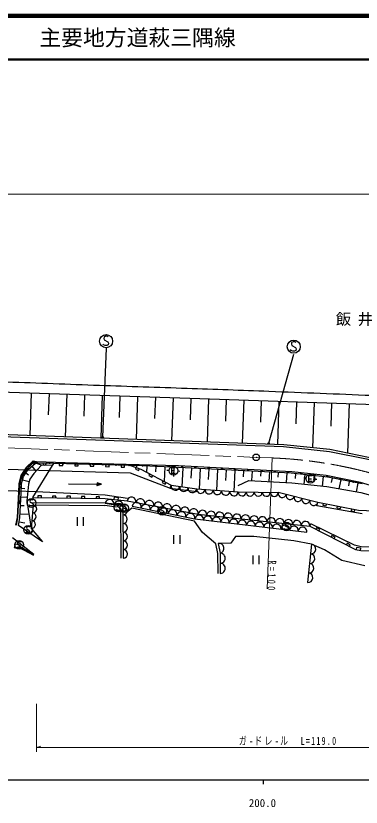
# Model space of a CAD drawing. Units: millimetres, scale not verified. Extents: x 40000 to 680000, y 20000 to 380000.
# Drawn here: x 211355 to 290458, y 198715 to 380000 of the extents above; entities that cross this region are included whole.
import ezdxf
from ezdxf.enums import TextEntityAlignment as Align

# ---------------------------------------------------------------- set-up
doc = ezdxf.new("R2010")
doc.units = ezdxf.units.MM
doc.header["$LTSCALE"] = 1000
doc.linetypes.add('CHAIN', pattern=[18.5, 12, -1.5, 3.5, -1.5])
for name, color, linetype, lineweight in [('M-BGD', 7, 'Continuous', 25), ('M-BMK', 2, 'CHAIN', 13), ('M-BMK-SRVR', 3, 'Continuous', 25), ('M-STR-HTXT', 7, 'Continuous', 13), ('M-STR-STRC', 7, 'Continuous', 25), ('M-TTL', 2, 'Continuous', 140), ('M-TTL-BAND', 7, 'Continuous', 25), ('M-TTL-LINE', 7, 'Continuous', 50)]:
    doc.layers.add(name, color=color, linetype=linetype, lineweight=lineweight)
doc.layers.add('M-BMK-HTXT', color=7, linetype='Continuous')
doc.layers.add('M-TTL-TXT', color=7, linetype='Continuous')
doc.styles.add('ＭＳ ゴシック', font='')
doc.styles.get('ＭＳ ゴシック').set_extended_font_data('MS Gothic')

msp = doc.modelspace()

# ---------------------------------------------------------------- linework, layer by layer
at = {"layer": 'M-BGD'}
for p, q in [((214896, 293619), (214564, 283815)), ((218956, 293481), (218790, 288575)), ((223017, 293343), (222684, 283524)), ((227077, 293206), (226911, 288292)), ((231138, 293068), (230804, 283233)), ((235198, 292930), (235031, 288009)), ((239259, 292793), (238925, 282942)), ((243319, 292655), (243152, 287726)), ((247380, 292517), (247045, 282651)), ((251440, 292380), (251273, 287443)), ((255485, 292245), (255162, 282360)), ((259514, 292114), (259353, 287165)), ((263544, 291982), (263220, 282071)), ((267573, 291851), (267411, 286889)), ((271603, 291719), (271278, 281783)), ((275632, 291588), (275467, 286524)), ((279662, 291456), (279322, 281038)), ((283691, 291324), (283516, 285966)), ((287720, 291193), (287349, 279802)), ((214157, 276065), (215883, 277548)), ((215220, 277599), (215419, 277823)), ((215883, 277548), (215316, 278079)), ((216102, 277851), (215802, 277863)), ((217213, 277051), (215883, 277548)), ((219947, 277435), (215883, 277548)), ((219947, 277435), (219705, 277003)), ((237654, 276988), (219947, 277435)), ((201946, 276441), (218989, 275805)), ((213093, 274503), (214157, 276065)), ((215020, 276807), (215967, 275705)), ((219705, 277003), (215136, 269644)), ((217213, 277051), (215448, 275145)), ((219705, 277003), (217213, 277051)), ((218989, 275805), (237560, 275312)), ((240350, 276918), (237654, 276988)), ((239002, 276953), (238996, 276718)), ((248595, 276533), (240350, 276918)), ((241381, 276870), (241312, 275406)), ((243442, 276774), (243385, 275561)), ((245503, 276678), (245345, 273289)), ((246442, 275844), (245942, 275864)), ((247041, 275805), (247721, 275805)), ((247564, 276581), (247466, 274488)), ((248439, 275741), (248938, 275709)), ((274397, 275255), (248595, 276533)), ((249587, 276484), (249370, 272106)), ((251572, 276386), (251459, 274104)), ((253557, 276287), (253323, 271576)), ((255541, 276189), (255424, 273812)), ((257526, 276091), (257288, 271294)), ((259511, 275992), (259391, 273572)), ((261496, 275894), (261254, 271011)), ((263481, 275796), (263410, 274363)), ((265465, 275697), (265359, 273545)), ((267450, 275599), (267397, 274515)), ((212686, 272868), (213093, 274503)), ((213625, 275284), (214275, 274841)), ((214568, 273890), (214246, 272718)), ((215448, 275145), (214568, 273890)), ((237560, 275312), (246680, 271762)), ((269435, 275500), (269327, 273317)), ((271420, 275402), (271365, 274303)), ((273405, 275304), (273295, 273090)), ((282841, 274311), (274397, 275255)), ((275453, 275137), (275330, 274043)), ((277564, 274901), (277321, 272726)), ((277827, 274065), (277330, 274116)), ((278422, 273965), (279102, 273965)), ((279675, 274665), (279554, 273584)), ((279818, 273872), (280315, 273826)), ((281786, 274429), (281546, 272281)), ((290649, 272752), (282841, 274311)), ((283817, 274116), (283609, 273072)), ((212550, 270742), (212686, 272868)), ((212889, 273685), (214408, 273308)), ((214246, 272718), (213906, 268928)), ((223420, 272813), (230943, 272685)), ((246680, 271762), (246929, 272458)), ((246929, 272458), (252783, 271615)), ((285769, 273726), (285360, 271676)), ((287721, 273337), (287521, 272331)), ((289673, 272947), (289280, 270975)), ((215904, 270920), (204624, 271316)), ((212280, 264962), (212550, 270742)), ((212618, 271805), (213387, 271756)), ((231827, 270205), (215904, 270920)), ((236943, 269402), (231827, 270205)), ((246680, 271762), (252827, 270997)), ((280511, 268516), (271480, 270805)), ((212139, 268489), (212147, 268789)), ((212505, 269779), (213976, 269710)), ((213906, 268928), (214874, 262584)), ((231817, 268326), (214942, 268397)), ((215136, 269644), (231786, 269419)), ((231786, 269419), (236842, 268902)), ((236169, 267875), (231817, 268326)), ((236842, 268902), (253126, 265840)), ((280273, 267771), (280511, 268516)), ((212415, 267852), (213249, 267813)), ((215326, 267946), (214874, 262584)), ((215326, 267946), (231684, 267859)), ((234390, 267464), (231734, 267833)), ((235471, 255765), (235386, 267215)), ((237928, 267187), (236564, 266067)), ((252260, 264260), (237928, 267187)), ((238028, 267677), (252360, 264750)), ((290674, 265881), (280273, 267771)), ((211941, 263219), (212280, 264962)), ((212325, 265926), (214379, 265829)), ((225372, 265136), (225372, 263136)), ((226892, 263136), (226892, 265136)), ((252360, 264750), (278017, 261737)), ((253126, 265840), (278688, 263089)), ((217479, 259476), (211941, 263219)), ((212110, 264091), (213416, 263837)), ((254094, 261652), (252260, 264260)), ((278688, 263089), (278955, 263587)), ((278688, 263089), (289171, 257736)), ((288948, 258751), (278955, 263587)), ((212864, 262595), (212989, 262780)), ((214710, 261347), (215246, 262141)), ((214874, 262584), (217479, 259476)), ((257199, 259010), (254094, 261652)), ((210561, 260513), (215490, 256676)), ((216556, 260099), (216645, 260232)), ((247460, 261011), (247459, 259011)), ((248979, 259010), (248980, 261010)), ((212001, 258285), (215371, 256456)), ((212120, 258505), (215490, 256676)), ((260571, 259182), (257688, 259112)), ((279097, 258935), (278173, 250199)), ((282066, 257693), (279097, 258935)), ((286063, 255203), (282066, 257693)), ((290453, 258365), (288948, 258751)), ((289171, 257736), (290395, 257509)), ((265604, 256370), (265604, 254370)), ((267124, 254369), (267124, 256369)), ((291265, 253979), (286063, 255203))]:
    msp.add_line(p, q, dxfattribs=at)
for points in [[(66607, 297167), (90687, 297778), (122463, 296976), (200685, 294101), (253470, 292311), (293765, 290996)], [(272700, 281231), (190712, 284170), (176206, 285021)], [(272718, 281731), (190736, 284669), (176235, 285520)], [(316108, 269687), (315147, 269506), (312248, 271043), (309974, 272148), (306769, 273551), (303023, 275016), (299243, 276359), (295411, 277471), (292028, 278352), (283186, 280129), (272666, 281234)], [(316015, 270178), (315227, 270029), (312467, 271492), (310184, 272602), (306960, 274013), (303198, 275485), (299397, 276835), (295537, 277955), (292140, 278839), (283262, 280624), (272718, 281731)], [(215316, 278079), (213720, 276493), (212474, 274687), (212078, 272880), (211965, 270845), (211676, 265056), (211303, 263347)], [(215386, 278008), (213797, 276429), (212567, 274647), (212177, 272866), (212065, 270840), (211775, 265043), (211401, 263325)], [(212147, 268789), (212229, 271800), (212522, 273720), (213338, 275480), (215220, 277599)], [(215419, 277823), (215472, 277883), (215513, 277913), (215575, 277938), (215624, 277948), (215674, 277944), (215739, 277927), (215783, 277901), (215805, 277881)], [(215493, 277626), (215494, 277665), (215517, 277725), (215549, 277773), (215600, 277821), (215652, 277849), (215722, 277867), (215802, 277863)], [(330771, 256399), (326915, 257563), (319442, 260396), (312412, 264173), (305314, 267781), (297950, 270812), (290309, 273092), (282442, 274671), (274568, 275570), (248602, 276883), (236608, 277237), (222638, 277591), (216102, 277851)], [(221317, 277401), (221307, 277001), (222107, 276981), (222117, 277380)], [(224859, 277311), (224849, 276911), (225649, 276891), (225659, 277291)], [(228401, 277222), (228390, 276822), (229190, 276802), (229200, 277202)], [(231942, 277132), (231932, 276733), (232732, 276712), (232742, 277112)], [(235484, 277043), (235473, 276643), (236273, 276623), (236283, 277023)], [(237654, 276988), (239964, 276113), (246929, 272458)], [(238891, 276520), (238749, 276146), (239498, 275862), (239639, 276236)], [(247841, 276445), (247041, 276445), (247041, 275245), (247841, 275245)], [(241999, 275045), (241813, 274691), (242521, 274319), (242707, 274674)], [(279222, 274605), (278422, 274605), (278422, 273405), (279222, 273405)], [(245050, 273444), (244864, 273090), (245572, 272718), (245758, 273073)], [(262281, 272435), (264728, 273581), (274560, 273018), (282610, 272169), (290402, 270774), (297703, 268810), (304141, 266211), (311851, 262269), (316869, 259972)], [(252783, 271615), (262276, 270938), (271480, 270805)], [(212381, 268182), (212341, 268184), (212282, 268205), (212232, 268236), (212184, 268288), (212155, 268339), (212137, 268409), (212139, 268489)], [(217201, 269616), (217206, 270016), (216406, 270026), (216401, 269626)], [(220531, 269571), (220536, 269971), (219737, 269982), (219731, 269582)], [(223861, 269526), (223866, 269926), (223067, 269937), (223061, 269537)], [(227191, 269481), (227197, 269881), (226397, 269892), (226391, 269492)], [(230521, 269436), (230527, 269836), (229727, 269847), (229721, 269447)], [(231817, 268326), (235883, 267638), (235971, 255769)], [(234811, 269109), (234862, 269607), (233867, 269709), (233817, 269211)], [(300110, 266557), (299114, 266322), (289832, 266706), (280511, 268516)], [(281738, 268277), (281662, 267885), (282448, 267732), (282524, 268125)], [(284979, 267648), (284903, 267255), (285688, 267103), (285765, 267496)], [(288220, 267019), (288144, 266626), (288929, 266473), (289006, 266866)], [(280791, 262015), (280973, 262371), (280260, 262735), (280079, 262379)], [(279097, 258935), (275059, 259744), (265842, 260706), (261678, 260701), (260571, 259182)], [(284285, 260231), (284467, 260587), (283755, 260951), (283573, 260595)], [(306856, 258656), (306137, 259447), (300061, 258082), (290453, 258365)], [(257669, 252275), (257650, 256852), (257199, 259010)], [(257688, 259112), (258150, 256904), (258169, 252277)], [(287780, 258446), (287962, 258802), (287249, 259166), (287067, 258810)], [(290275, 257531), (290366, 258023), (289383, 258205), (289291, 257713)], [(290395, 257509), (300208, 257197), (307355, 258766)]]:
    msp.add_lwpolyline(points, dxfattribs=at)
for points in [[(230943, 272685), (229949, 273022), (229938, 272382)], [(230823, 272687), (229988, 272961), (229979, 272441)], [(230703, 272689), (230027, 272900), (230020, 272500)], [(230583, 272691), (230066, 272840), (230061, 272560)], [(230463, 272693), (230105, 272779), (230102, 272619)], [(230303, 272695), (230144, 272718), (230143, 272678)], [(211879, 257917), (211021, 258151), (211264, 259041), (212122, 258807)]]:
    msp.add_lwpolyline(points, close=True, dxfattribs=at)
for centre, radius in [((215332, 277499), 150), ((215332, 277499), 90), ((215332, 277499), 30), ((216096, 277702), 150), ((216096, 277702), 90), ((216096, 277702), 30), ((219129, 277581), 150), ((219129, 277581), 90), ((219129, 277581), 30), ((222161, 277460), 150), ((222161, 277460), 90), ((222161, 277460), 30), ((225197, 277376), 150), ((225197, 277376), 90), ((225197, 277376), 30), ((228231, 277299), 150), ((228231, 277299), 90), ((231265, 277223), 150), ((228231, 277299), 30), ((231265, 277223), 90), ((231265, 277223), 30), ((234299, 277146), 150), ((234299, 277146), 90), ((234299, 277146), 30), ((237332, 277066), 150), ((237332, 277066), 90), ((237332, 277066), 30), ((240366, 276976), 150), ((240366, 276976), 90), ((240366, 276976), 30), ((243399, 276886), 150), ((243399, 276886), 90), ((243399, 276886), 30), ((246433, 276797), 150), ((246433, 276797), 90), ((246433, 276797), 30), ((247441, 275805), 1000), ((249463, 276689), 150), ((249463, 276689), 90), ((249463, 276689), 30), ((252494, 276536), 150), ((252494, 276536), 90), ((252494, 276536), 30), ((255525, 276382), 150), ((255525, 276382), 90), ((255525, 276382), 30), ((258556, 276229), 150), ((258556, 276229), 90), ((258556, 276229), 30), ((261587, 276076), 150), ((261587, 276076), 90), ((261587, 276076), 30), ((264618, 275923), 150), ((264618, 275923), 90), ((264618, 275923), 30), ((267649, 275769), 150), ((267649, 275769), 90), ((267649, 275769), 30), ((270680, 275616), 150), ((270680, 275616), 90), ((270680, 275616), 30), ((273711, 275463), 150), ((213302, 275046), 150), ((213302, 275046), 90), ((213302, 275046), 30), ((273711, 275463), 90), ((273711, 275463), 30), ((276722, 275173), 150), ((276722, 275173), 90), ((276722, 275173), 30), ((278822, 273965), 1000), ((279737, 274829), 150), ((279737, 274829), 90), ((279737, 274829), 30), ((282736, 274459), 150), ((282736, 274459), 90), ((282736, 274459), 30), ((285711, 273862), 150), ((285711, 273862), 90), ((285711, 273862), 30), ((212412, 272005), 150), ((212412, 272005), 90), ((212412, 272005), 30), ((288687, 273264), 150), ((288687, 273264), 90), ((288687, 273264), 30), ((212297, 268785), 150), ((212297, 268785), 90), ((212297, 268785), 30)]:
    msp.add_circle(centre, radius, dxfattribs=at)
for centre, radius, start, end in [((217915, 277492), 400, 178.40583, 358.40583), ((247905, 272317), 986, 171.80179, 351.80179), ((249856, 272036), 986, 171.80179, 351.80179), ((251807, 271755), 986, 171.80179, 351.80179), ((253732, 271547), 952, 175.92583, 355.92583), ((255631, 271412), 952, 175.92583, 355.92583), ((257529, 271277), 952, 175.92583, 355.92583), ((259428, 271141), 952, 175.92583, 355.92583), ((261326, 271006), 952, 175.92583, 355.92583), ((263196, 270925), 920, 179.17053, 359.17053), ((265037, 270898), 920, 179.17053, 359.17053), ((266878, 270872), 920, 179.17053, 359.17053), ((268719, 270845), 920, 179.17053, 359.17053), ((270560, 270819), 920, 179.17053, 359.17053), ((272383, 270576), 932, 165.77455, 345.77455), ((274189, 270118), 932, 165.77455, 345.77455), ((232834, 268154), 1031, 350.39295, 170.39295), ((234867, 267810), 1031, 350.39295, 170.39295), ((237860, 268710), 1036, 349.35226, 169.35226), ((239052, 267468), 1045, 348.45718, 168.45718), ((239895, 268328), 1036, 349.35226, 169.35226), ((241931, 267945), 1036, 349.35226, 169.35226), ((243966, 267562), 1036, 349.35226, 169.35226), ((275995, 269661), 932, 165.77455, 345.77455), ((277802, 269203), 932, 165.77455, 345.77455), ((279608, 268745), 932, 165.77455, 345.77455), ((215251, 267053), 897, 265.18115, 85.18115), ((235890, 266649), 989, 270.42282, 90.42282), ((241099, 267050), 1045, 348.45718, 168.45718), ((243146, 266632), 1045, 348.45718, 168.45718), ((245194, 266214), 1045, 348.45718, 168.45718), ((246002, 267180), 1036, 349.35226, 169.35226), ((247241, 265796), 1045, 348.45718, 168.45718), ((248037, 266797), 1036, 349.35226, 169.35226), ((250073, 266414), 1036, 349.35226, 169.35226), ((252108, 266032), 1036, 349.35226, 169.35226), ((254109, 265734), 989, 353.85776, 173.85776), ((256076, 265523), 989, 353.85776, 173.85776), ((215100, 265265), 897, 265.18115, 85.18115), ((235905, 264671), 989, 270.42282, 90.42282), ((249289, 265377), 1045, 348.45718, 168.45718), ((251336, 264959), 1045, 348.45718, 168.45718), ((253347, 264634), 994, 353.30089, 173.30089), ((255320, 264402), 994, 353.30089, 173.30089), ((257294, 264171), 994, 353.30089, 173.30089), ((258042, 265311), 989, 353.85776, 173.85776), ((259268, 263939), 994, 353.30089, 173.30089), ((260008, 265100), 989, 353.85776, 173.85776), ((261241, 263707), 994, 353.30089, 173.30089), ((261974, 264888), 989, 353.85776, 173.85776), ((263941, 264676), 989, 353.85776, 173.85776), ((265907, 264465), 989, 353.85776, 173.85776), ((267873, 264253), 989, 353.85776, 173.85776), ((269839, 264042), 989, 353.85776, 173.85776), ((271806, 263830), 989, 353.85776, 173.85776), ((214950, 263478), 897, 265.18115, 85.18115), ((235920, 262692), 989, 270.42282, 90.42282), ((263215, 263475), 994, 353.30089, 173.30089), ((265189, 263243), 994, 353.30089, 173.30089), ((267162, 263012), 994, 353.30089, 173.30089), ((269136, 262780), 994, 353.30089, 173.30089), ((271109, 262548), 994, 353.30089, 173.30089), ((273083, 262316), 994, 353.30089, 173.30089), ((273772, 263618), 989, 353.85776, 173.85776), ((275057, 262084), 994, 353.30089, 173.30089), ((275738, 263407), 989, 353.85776, 173.85776), ((277704, 263195), 989, 353.85776, 173.85776), ((235934, 260714), 989, 270.42282, 90.42282), ((277030, 261852), 994, 353.30089, 173.30089), ((235949, 258736), 989, 270.42282, 90.42282), ((235963, 256758), 989, 270.42282, 90.42282), ((257919, 258008), 1128, 281.80834, 101.80834), ((278982, 257843), 1098, 263.96148, 83.96148), ((258155, 255748), 1157, 270.23765, 90.23765), ((278751, 255659), 1098, 263.96148, 83.96148), ((258164, 253434), 1157, 270.23765, 90.23765), ((278519, 253475), 1098, 263.96148, 83.96148), ((278288, 251291), 1098, 263.96148, 83.96148)]:
    msp.add_arc(centre, radius, start, end, dxfattribs=at)
msp.add_open_spline([(66549, 299892), (73410, 300042), (80270, 300192), (87130, 300165), (91122, 300149), (95114, 300073), (99106, 299993), (103769, 299899), (108433, 299800), (113095, 299650), (119004, 299452), (124911, 299172), (130821, 298967), (138144, 298715), (145472, 298591), (152793, 298283), (158987, 298018), (165175, 297628), (171368, 297345), (178151, 297037), (184939, 296848), (191727, 296661), (197607, 296496), (203488, 296340), (209368, 296148), (216410, 295920), (223450, 295633), (230491, 295379), (237192, 295138), (243894, 294925), (250595, 294695), (256844, 294481), (263092, 294252), (269340, 294012), (277166, 293711), (284991, 293392), (292817, 293073)], degree=3, knots=[0, 0, 0, 0, 1, 1, 1, 2, 2, 2, 3, 3, 3, 4, 4, 4, 5, 5, 5, 6, 6, 6, 7, 7, 7, 8, 8, 8, 9, 9, 9, 10, 10, 10, 11, 11, 11, 12, 12, 12, 12], dxfattribs=at)
at = {"layer": 'M-BMK'}
msp.add_lwpolyline([(188174, 281859), (266425, 278856), (270104, 278715)], dxfattribs=at)
msp.add_arc((266270, 178788), 100000, 62.59186, 87.80243, dxfattribs=at)
at = {"layer": 'M-BMK-SRVR'}
for radius in [750, 30]:
    msp.add_circle((266425, 278856), radius, dxfattribs=at)
at = {"layer": 'M-STR-HTXT'}
for p, q in [((75568, 339119), (316015, 339119)), ((268954, 248737), (270104, 278715)), ((216102, 222382), (216102, 211382)), ((216102, 212382), (217102, 212662)), ((216102, 212382), (330771, 212382))]:
    msp.add_line(p, q, dxfattribs=at)
at = {"layer": 'M-STR-STRC'}
for p, q in [((231261, 283440), (232102, 303859)), ((274933, 302382), (269247, 282052))]:
    msp.add_line(p, q, dxfattribs=at)
for points in [[(232512, 306424), (232392, 306544), (232152, 306604), (231912, 306604), (231552, 306424), (231492, 306064), (231612, 305764), (232452, 305284), (232572, 304984), (232512, 304624), (232212, 304444), (231792, 304444), (231432, 304624), (231312, 304804)], [(275496, 305168), (275376, 305288), (275136, 305349), (274896, 305349), (274536, 305169), (274476, 304809), (274596, 304509), (275436, 304028), (275555, 303728), (275495, 303368), (275195, 303188), (274775, 303189), (274415, 303369), (274295, 303549)], [(215262, 269037), (215182, 269117), (215022, 269157), (214862, 269157), (214622, 269037), (214582, 268797), (214662, 268597), (215222, 268277), (215302, 268077), (215262, 267837), (215062, 267717), (214782, 267717), (214542, 267837), (214462, 267957)], [(235210, 268035), (235130, 268115), (234970, 268155), (234810, 268155), (234570, 268035), (234530, 267795), (234610, 267595), (235170, 267275), (235250, 267075), (235210, 266835), (235010, 266715), (234730, 266715), (234490, 266835), (234410, 266955)], [(236488, 267823), (236408, 267903), (236248, 267943), (236088, 267943), (235848, 267823), (235807, 267583), (235887, 267383), (236447, 267063), (236527, 266863), (236487, 266623), (236287, 266503), (236007, 266503), (235767, 266623), (235687, 266744)], [(245217, 267257), (245137, 267337), (244977, 267377), (244817, 267377), (244577, 267257), (244537, 267017), (244617, 266817), (245177, 266497), (245257, 266297), (245217, 266057), (245017, 265937), (244737, 265937), (244497, 266057), (244417, 266177)], [(214480, 262888), (214400, 262968), (214240, 263008), (214080, 263008), (213840, 262888), (213799, 262648), (213879, 262448), (214439, 262128), (214519, 261928), (214479, 261688), (214279, 261568), (213999, 261568), (213759, 261688), (213679, 261808)], [(273681, 263635), (273601, 263715), (273441, 263755), (273281, 263755), (273041, 263635), (273001, 263395), (273081, 263195), (273641, 262875), (273721, 262675), (273681, 262435), (273481, 262315), (273201, 262315), (272961, 262435), (272881, 262555)], [(212414, 259455), (212334, 259535), (212174, 259575), (212014, 259575), (211774, 259455), (211734, 259215), (211814, 259015), (212374, 258695), (212454, 258495), (212414, 258255), (212214, 258135), (211934, 258135), (211694, 258255), (211614, 258375)]]:
    msp.add_lwpolyline(points, dxfattribs=at)
for centre, radius in [((232032, 305464), 1500), ((275016, 304209), 1500), ((231261, 283440), 150), ((231261, 283440), 90), ((231261, 283440), 30), ((269247, 282052), 150), ((269247, 282052), 90), ((269247, 282052), 30), ((214942, 268397), 1000), ((234890, 267395), 1000), ((236167, 267183), 1000), ((244897, 266617), 1000), ((214159, 262248), 1000), ((273361, 262995), 1000), ((212094, 258815), 1000)]:
    msp.add_circle(centre, radius, dxfattribs=at)
at = {"layer": 'M-TTL'}
msp.add_line((680000, 380000), (40000, 380000), dxfattribs=at)
at = {"layer": 'M-TTL-BAND'}
for p, q in [((40000, 205000), (579000, 205000)), ((268000, 205000), (268000, 204000))]:
    msp.add_line(p, q, dxfattribs=at)
at = {"layer": 'M-TTL-LINE'}
msp.add_line((40000, 370000), (680000, 370000), dxfattribs=at)

# ---------------------------------------------------------------- texts
at = {"layer": 'M-BMK-HTXT', "insert": (284651, 308920), "char_height": 2566, "attachment_point": 7, "style": 'ＭＳ ゴシック'}
msp.add_mtext('\\T1.43;飯井', dxfattribs=at)
at = {"layer": 'M-STR-HTXT', "insert": (269154, 255262), "char_height": 1833, "attachment_point": 7, "rotation": 268.1, "style": 'ＭＳ ゴシック'}
msp.add_mtext('\\T1.61;\\W0.7;R=100', dxfattribs=at)
at = {"layer": 'M-STR-HTXT', "insert": (262428, 212882), "char_height": 1833, "attachment_point": 7, "style": 'ＭＳ ゴシック'}
msp.add_mtext('\\T1.31;\\W0.7;ガ-ドレ-ル\u3000L=119.0', dxfattribs=at)
at = {"layer": 'M-TTL-BAND', "style": 'ＭＳ ゴシック'}
msp.add_text('200.0', height=1833, dxfattribs=at).set_placement((267844, 198195), align=Align.BOTTOM_CENTER)
at = {"layer": 'M-TTL-TXT', "style": 'ＭＳ ゴシック'}
msp.add_text('主要地方道萩三隅線', height=3666, dxfattribs=at).set_placement((216734, 375000), align=Align.MIDDLE_LEFT)

doc.saveas('drawing.dxf')
